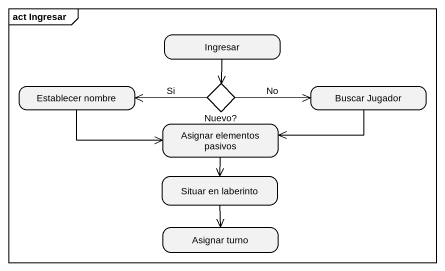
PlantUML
@startuml
mainframe act Ingresar
hide empty description
state Ingresar
state "Establecer nombre" as Establecer_nombre
state "Nuevo?" as Nuevo <<choice>>
state "Buscar Jugador" as Buscar_Jugador
state "Asignar elementos pasivos" as Asignar_elementos_pasivos
state "Situar en laberinto" as Situar_en_laberinto
state "Asignar turno" as Asignar_turno
Ingresar --> Nuevo
Establecer_nombre -right-> Asignar_elementos_pasivos
Nuevo -left-> Establecer_nombre : Si
Nuevo -right-> Buscar_Jugador : No
Buscar_Jugador -left-> Asignar_elementos_pasivos
Asignar_elementos_pasivos --> Situar_en_laberinto
Situar_en_laberinto --> Asignar_turno
@enduml
